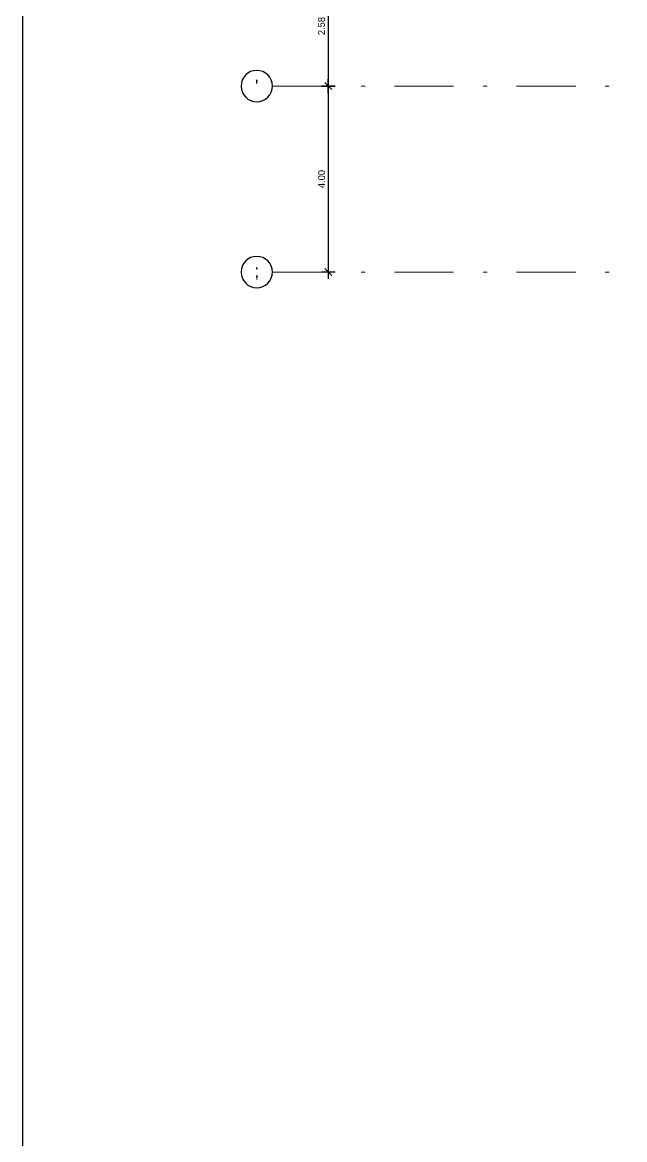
# Model space of a CAD drawing. Header units: metres. Extents: x 0 to 435, y 0 to 273.
# Drawn here: x 0 to 15.53, y 200.29 to 229.13 of the extents above; entities that cross this region are included whole.
import ezdxf
from ezdxf.enums import TextEntityAlignment as Align

# ---------------------------------------------------------------- set-up
doc = ezdxf.new("R2010")
doc.units = ezdxf.units.M
doc.header["$MEASUREMENT"] = 0
doc.linetypes.add('B4-PLANS$0$DASHDOT', pattern=[25.4, 12.7, -6.35, 0, -6.35])
doc.linetypes.add('B4-PLANS$0$DOT2', pattern=[0.125, 0, -0.125])
doc.layers.get('0').update_dxf_attribs({"plot": 0})
doc.layers.add('A-AXM', color=4, linetype='Continuous')
doc.layers.add('A-EDM', color=2, linetype='Continuous')
doc.layers.add('Dote', color=1, linetype='B4-PLANS$0$DASHDOT', lineweight=15)
doc.styles.add('B4-PLANS$0$ROMANS', font='romans.shx')
doc.styles.add('B4-PLANS$0$XA', font='XARAB.SHX')
doc.styles.add('B4-PLANS$0$XARAB', font='xarab.shx')
doc.dimstyles.new('B4-PLANS$0$DIM100', dxfattribs={"dimtxt": 0.15, "dimasz": 0.12, "dimexe": 0.1, "dimexo": 0, "dimgap": 0.05, "dimtad": 1, "dimzin": 3, "dimdsep": 46, "dimtxsty": 'B4-PLANS$0$XARAB', "dimblk": 'B4-PLANS$0$DTICK', "dimcen": 0.09, "dimclrd": 256, "dimclre": 4, "dimclrt": 3, "dimadec": 0, "dimazin": 3, "dimtfac": 1, "dimtix": 1, "dimtmove": 2, "dimatfit": 0, "dimldrblk": 'B4-PLANS$0$DTICK', "dimfxl": 0.15, "dimtolj": 1, "dimtzin": 3, "dimlwd": -3, "dimlwe": -3, "dimarcsym": 0})

# ---------------------------------------------------------------- blocks, each defined once
blk = doc.blocks.new('B4-PLANS$0$ACRU1')
at = {"color": 2}
blk.add_circle((0, 0), 600, dxfattribs=at)
at = {"style": 'B4-PLANS$0$ROMANS'}
blk.add_attdef('A', text='', height=450, dxfattribs=at).set_placement((0, 0), align=Align.MIDDLE)
blk = doc.blocks.new('B4-PLANS$0$DTICK')
for p, q in [((-1.21, 0), (1.21, 0)), ((0, 1.21), (0, -1.21))]:
    blk.add_line(p, q)
at = {"color": 3}
blk.add_line((-0.63, -0.63), (0.63, 0.63), dxfattribs=at)
blk = doc.blocks.new('*D164')
at = {"layer": 'A-EDM', "color": 4, "linetype": 'B4-PLANS$0$DOT2', "lineweight": -3, "transparency": 16777216}
for p, q in [((-28.455, -10.945), (-28.555, -10.945)), ((-28.455, -13.525), (-28.555, -13.525))]:
    blk.add_line(p, q, dxfattribs=at)
at = {"layer": 'A-EDM', "lineweight": -3, "transparency": 16777216}
blk.add_line((-28.455, -11.065), (-28.455, -13.405), dxfattribs=at)
at = {"layer": 'Defpoints', "color": 0, "transparency": 16777216}
for p in [(-28.455, -10.945), (-28.455, -13.525), (-28.455, -13.525)]:
    blk.add_point(p, dxfattribs=at)
at = {"layer": 'A-EDM', "lineweight": -3, "transparency": 16777216, "xscale": 0.12, "yscale": 0.12, "zscale": 0.12}
for p, rotation in [((-28.455, -10.945), 90), ((-28.455, -13.525), 270)]:
    blk.add_blockref('B4-PLANS$0$DTICK', p, dxfattribs=dict(at, rotation=rotation))
at = {"layer": 'A-EDM', "color": 3, "transparency": 16777216, "insert": (-28.603, -12.235), "char_height": 0.15, "attachment_point": 5, "rotation": 90, "style": 'B4-PLANS$0$XARAB'}
blk.add_mtext('\\A1;2.58', dxfattribs=at)
blk = doc.blocks.new('*D165')
at = {"layer": 'A-EDM', "color": 4, "linetype": 'B4-PLANS$0$DOT2', "lineweight": -3, "transparency": 16777216}
for p, q in [((-28.455, -13.525), (-28.555, -13.525)), ((-28.455, -17.525), (-28.555, -17.525))]:
    blk.add_line(p, q, dxfattribs=at)
at = {"layer": 'A-EDM', "lineweight": -3, "transparency": 16777216}
blk.add_line((-28.455, -13.645), (-28.455, -17.405), dxfattribs=at)
at = {"layer": 'Defpoints', "color": 0, "transparency": 16777216}
for p in [(-28.455, -13.525), (-28.455, -17.525), (-28.455, -17.525)]:
    blk.add_point(p, dxfattribs=at)
at = {"layer": 'A-EDM', "lineweight": -3, "transparency": 16777216, "xscale": 0.12, "yscale": 0.12, "zscale": 0.12}
for p, rotation in [((-28.455, -13.525), 90), ((-28.455, -17.525), 270)]:
    blk.add_blockref('B4-PLANS$0$DTICK', p, dxfattribs=dict(at, rotation=rotation))
at = {"layer": 'A-EDM', "color": 3, "transparency": 16777216, "insert": (-28.601, -15.525), "char_height": 0.15, "attachment_point": 5, "rotation": 90, "style": 'B4-PLANS$0$XARAB'}
blk.add_mtext('\\A1;4.00', dxfattribs=at)
blk = doc.blocks.new('B4-PLANS$0$AXES-B2')
at = {"layer": 'Dote', "ltscale": 0.1}
for p, q in [((-29.655, -13.525), (30.305, -13.525)), ((-29.655, -17.525), (30.305, -17.525))]:
    blk.add_line(p, q, dxfattribs=at)
at = {"layer": 'A-AXM'}
ref = blk.add_blockref('B4-PLANS$0$ACRU1', (-29.993, -13.525), dxfattribs=dict(at, xscale=-0.0005624999175779793, yscale=0.0005624997429549694, zscale=0.0005625000000080149, rotation=1.778695366994043e-05))
ref.add_attrib('A', "'", dxfattribs={"layer": '0', "height": 0.281, "rotation": 0, "style": 'B4-PLANS$0$XA', "flags": 12}).set_placement((-29.993, -13.525), align=Align.MIDDLE)
ref = blk.add_blockref('B4-PLANS$0$ACRU1', (-29.993, -17.525), dxfattribs=dict(at, xscale=-0.0005624999175779793, yscale=0.0005624997429549694, zscale=0.0005625000000080149, rotation=1.778695366994043e-05))
ref.add_attrib('A', ';', dxfattribs={"layer": '0', "height": 0.281, "rotation": 0, "style": 'B4-PLANS$0$XA', "flags": 12}).set_placement((-29.993, -17.525), align=Align.MIDDLE)
at = {"layer": 'A-EDM'}
for base, p1, p2, picture, middle in [((-28.455, -13.525), (-28.455, -10.945), (-28.455, -13.525), '*D164', (-28.603, -12.235)), ((-28.455, -17.525), (-28.455, -13.525), (-28.455, -17.525), '*D165', (-28.601, -15.525))]:
    dim = blk.add_linear_dim(base=base, p1=p1, p2=p2, angle=90, dimstyle='B4-PLANS$0$DIM100', override={"dimfxl": 0.15}, dxfattribs=at)
    dim.commit()
    dim.dimension.update_dxf_attribs({"geometry": picture, "text_midpoint": middle})

msp = doc.modelspace()

# ---------------------------------------------------------------- linework, layer by layer
at = {"layer": 'Defpoints'}
msp.add_lwpolyline([(82.8278, 265.937), (0, 265.937), (0, 199.4527), (82.8278, 199.4527)], close=True, dxfattribs=at)

# ---------------------------------------------------------------- block references
at = {"layer": 'A-EDM', "linetype": 'ByBlock', "ltscale": 2, "xscale": 1.2, "yscale": 1.2, "zscale": 1.2}
msp.add_blockref('B4-PLANS$0$AXES-B2', (42.0379, 243.7142), dxfattribs=at)

doc.saveas('drawing.dxf')
